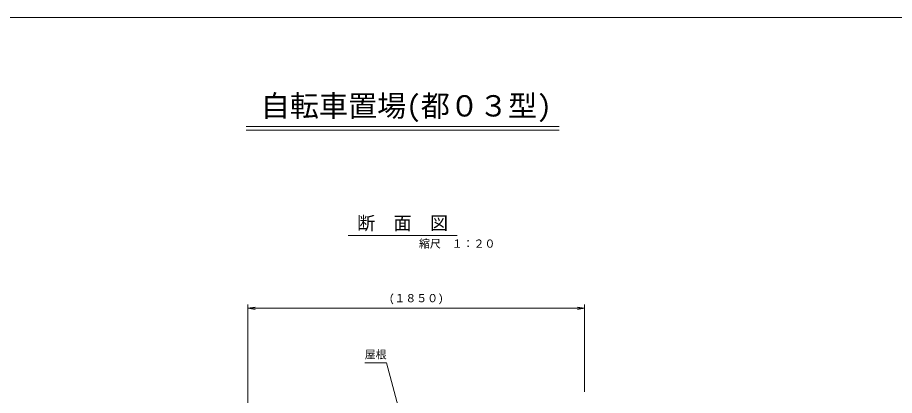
# Model space of a CAD drawing. Units: millimetres at full size, sheet at 1:20, with parts at other scales. Extents: x 474 to 16274, y 399 to 11399.
# Drawn here: x 5295 to 10115, y 9319 to 11399 of the extents above; entities that cross this region are included whole.
import ezdxf
from ezdxf.enums import TextEntityAlignment as Align

# ---------------------------------------------------------------- set-up
doc = ezdxf.new("R2010")
doc.units = ezdxf.units.MM
doc.header["$LTSCALE"] = 20
doc.layers.add('レイヤ0', color=2, linetype='Continuous', lineweight=13)
doc.layers.add('レイヤ1', color=2, linetype='Continuous', lineweight=13)
doc.styles.add('ＭＳ ゴシック', font='')
doc.styles.get('ＭＳ ゴシック').set_extended_font_data('MS Gothic')

# ---------------------------------------------------------------- blocks, each defined once
blk = doc.blocks.new('open_arrow')
at = {"color": 0, "linetype": 'Continuous', "lineweight": -2}
blk.add_lwpolyline([(7.5, 1.25), (0, 0), (7.5, -1.25)], dxfattribs=at)

msp = doc.modelspace()

# ---------------------------------------------------------------- linework, layer by layer
at = {"layer": 'レイヤ0', "color": 6}
msp.add_line((474.16, 11399.17), (16274.16, 11399.17), dxfattribs=at)
at = {"layer": 'レイヤ0', "color": 3}
msp.add_line((6551.57, 10799.17), (8271.38, 10799.17), dxfattribs=at)
at = {"layer": 'レイヤ0'}
msp.add_line((6551.57, 10779.17), (8271.38, 10779.17), dxfattribs=at)
at = {"layer": 'レイヤ1', "color": 3}
msp.add_line((7111.62, 10199.17), (7711.62, 10199.17), dxfattribs=at)
at = {"layer": 'レイヤ1'}
for p, q in [((6561.62, 8809.59), (6561.62, 9819.17)), ((8411.62, 9799.17), (6561.62, 9799.17)), ((8411.62, 9339.17), (8411.62, 9819.17)), ((7203.53, 9499.17), (7323.53, 9499.17)), ((7411.32, 9171.5), (7323.53, 9499.17))]:
    msp.add_line(p, q, dxfattribs=at)

# ---------------------------------------------------------------- block references
at = {"layer": 'レイヤ1', "xscale": 5.26, "yscale": 5.26}
msp.add_blockref('open_arrow', (6561.62, 9799.17), dxfattribs=at)
at = {"layer": 'レイヤ1', "xscale": 5.26, "yscale": 5.26, "rotation": 180}
msp.add_blockref('open_arrow', (8411.62, 9799.17), dxfattribs=at)

# ---------------------------------------------------------------- texts
at = {"layer": 'レイヤ0', "color": 7, "style": 'ＭＳ ゴシック'}
msp.add_text('自転車置場(都０３型)', height=117.3, dxfattribs=at).set_placement((6631.58, 10819.18), align=Align.BOTTOM_LEFT)
at = {"layer": 'レイヤ1', "color": 7, "style": 'ＭＳ ゴシック'}
for s, height, p in [('断\u3000面\u3000図', 73.31, (7161.62, 10209.17)), ('縮尺\u3000１：２０', 43.99, (7501.62, 10119.19))]:
    msp.add_text(s, height=height, dxfattribs=at).set_placement(p, align=Align.BOTTOM_LEFT)
at = {"layer": 'レイヤ1', "style": 'ＭＳ ゴシック'}
msp.add_text('(１８５０)', height=43.99, dxfattribs=at).set_placement((7336.62, 9819.17), align=Align.BOTTOM_LEFT)
at = {"layer": 'レイヤ1', "color": 7, "style": 'ＭＳ ゴシック'}
msp.add_text('屋根', height=43.99, dxfattribs=at).set_placement((7323.53, 9509.17), align=Align.BOTTOM_RIGHT)

doc.saveas('drawing.dxf')
